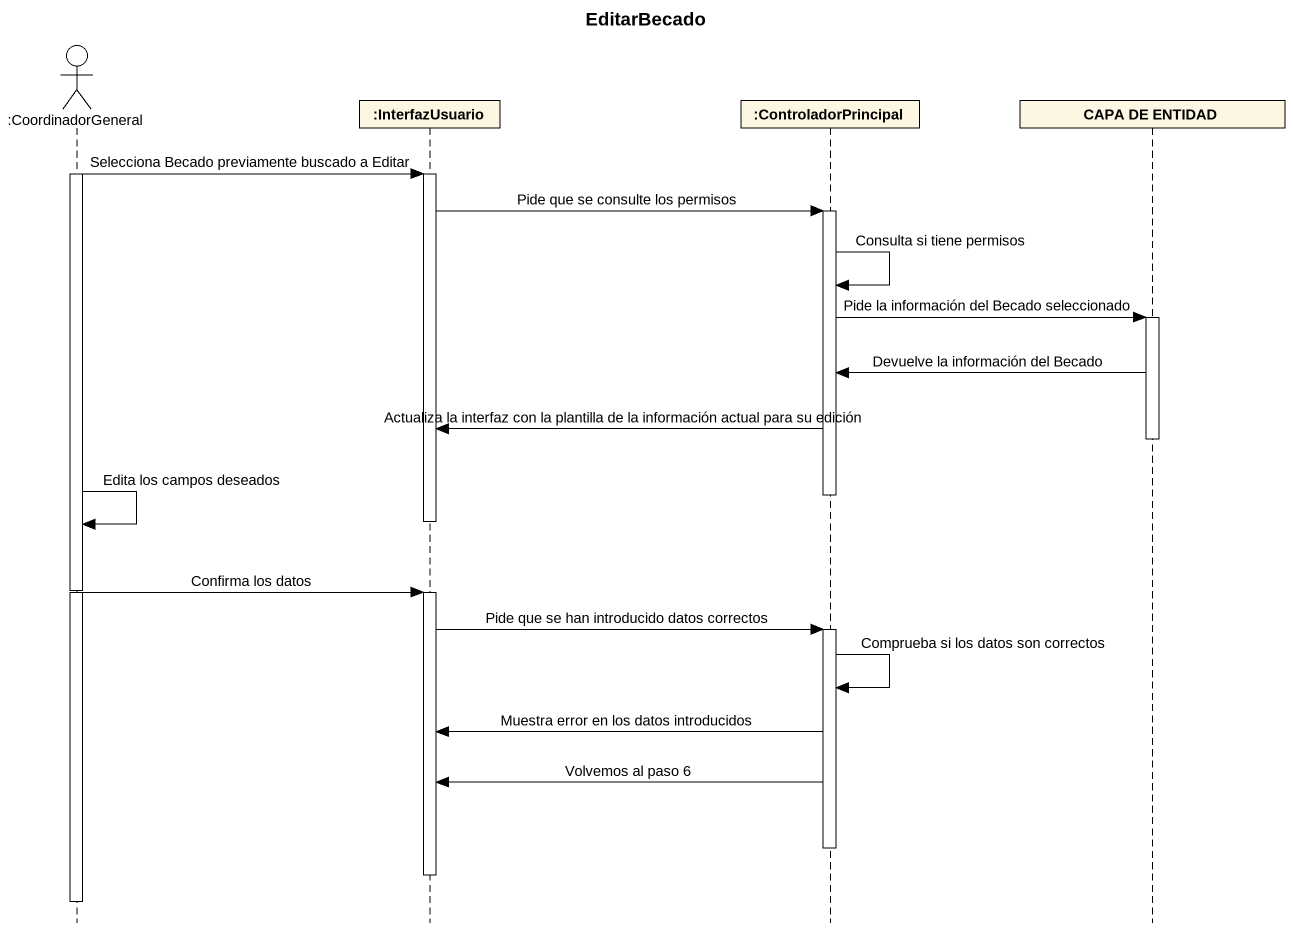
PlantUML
@startuml
title EditarBecado
hide footbox
actor ":CoordinadorGeneral" as CoordinadorGeneral
participant ":InterfazUsuario" as InterfazUsuario
participant ":ControladorPrincipal" as ControladorPrincipal
participant "CAPA DE ENTIDAD" as CAPA_DE_ENTIDAD

activate CoordinadorGeneral
CoordinadorGeneral -> InterfazUsuario : Selecciona Becado previamente buscado a Editar
activate InterfazUsuario
InterfazUsuario -> ControladorPrincipal : Pide que se consulte los permisos
activate ControladorPrincipal
ControladorPrincipal -> ControladorPrincipal : Consulta si tiene permisos
ControladorPrincipal -> CAPA_DE_ENTIDAD : Pide la información del Becado seleccionado
activate CAPA_DE_ENTIDAD
CAPA_DE_ENTIDAD -> ControladorPrincipal : Devuelve la información del Becado
ControladorPrincipal -> InterfazUsuario : Actualiza la interfaz con la plantilla de la información actual para su edición
deactivate CAPA_DE_ENTIDAD
deactivate ControladorPrincipal
deactivate InterfazUsuario
CoordinadorGeneral -> CoordinadorGeneral : Edita los campos deseados
CoordinadorGeneral -> InterfazUsuario : Confirma los datos
activate InterfazUsuario
InterfazUsuario -> ControladorPrincipal : Pide que se han introducido datos correctos
activate ControladorPrincipal
ControladorPrincipal -> ControladorPrincipal : Comprueba si los datos son correctos
ControladorPrincipal -> InterfazUsuario : Muestra error en los datos introducidos
ControladorPrincipal -> InterfazUsuario : Volvemos al paso 6
deactivate ControladorPrincipal
deactivate InterfazUsuario
deactivate CoordinadorGeneral
@enduml
